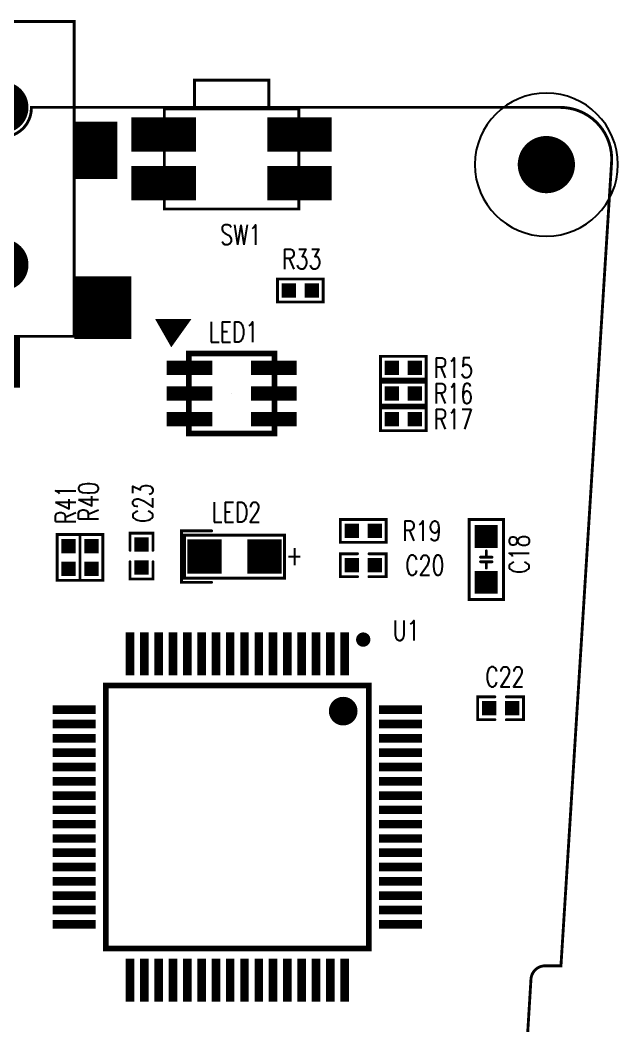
# Model space of a CAD drawing. Extents: x -5.3 to 40.5, y -0.1 to 73.1.
# Drawn here: x 19.61 to 40.5, y 37.9 to 73.05 of the extents above; entities that cross this region are included whole.
import ezdxf
from ezdxf.enums import TextEntityAlignment as Align

# ---------------------------------------------------------------- set-up
doc = ezdxf.new("R2010")
doc.units = 0
doc.header["$MEASUREMENT"] = 0
doc.linetypes.add('KEEPOUT_10000000$0', pattern=[2, 1, 1])
doc.layers.get('0').update_dxf_attribs({"linetype": 'CONTINUOUS'})
for name, color, linetype in [('BOARD_OUTLINE_00', 254, 'CONTINUOUS'), ('DRIL_NPLTE_THRU_01', 96, 'CONTINUOUS'), ('DRIL_NPLTE_THRU_02', 2, 'CONTINUOUS'), ('DRIL_PLTE_THRU_01', 96, 'CONTINUOUS'), ('DRIL_PLTE_THRU_02', 2, 'CONTINUOUS'), ('DRIL_SYMBOL', 254, 'CONTINUOUS'), ('KEEPOUT_00', 4, 'CONTINUOUS'), ('PADS_BOT', 34, 'CONTINUOUS'), ('PADS_INNER', 3, 'CONTINUOUS'), ('PADS_TOP', 3, 'CONTINUOUS'), ('PADS_XR_121', 5, 'CONTINUOUS'), ('PADS_XR_123', 4, 'CONTINUOUS'), ('PART_NAME_01', 254, 'CONTINUOUS'), ('PART_TOP_2DLINE_00', 254, 'CONTINUOUS'), ('PART_TOP_2DLINE_01', 254, 'CONTINUOUS'), ('PART_TOP_TEXT_126', 254, 'CONTINUOUS'), ('TAG_00', 254, 'CONTINUOUS'), ('TAG_01', 254, 'CONTINUOUS')]:
    doc.layers.add(name, color=color, linetype=linetype)
doc.styles.add('W0$1', font='simplex', dxfattribs={"width": 0.75})

# ---------------------------------------------------------------- blocks, each defined once
blk = doc.blocks.new('BOARD_1')
at = {"layer": 'BOARD_OUTLINE_00', "const_width": 0.1}
blk.add_lwpolyline([(36.912, 29.53), (37.462, 38.53, -0.396433), (37.961, 39), (38.51, 39), (40.28, 67.087, 0.432739), (38.483, 69), (20, 69), (20, 68.94, -0.969914), (18, 68.94)], format="xyb", dxfattribs=at)
blk = doc.blocks.new('SMOOTH_0$1')
at = {"const_width": 0.05}
blk.add_lwpolyline([(-0.025, 0, 1), (0.025, 0, 1)], format="xyb", close=True, dxfattribs=at)
blk = doc.blocks.new('PART_BODY_TOP_10')
at = {"layer": 'PART_TOP_2DLINE_01', "const_width": 0.1}
for points in [[(-0.2, 0.4), (-0.8, 0.4), (-0.8, -0.4), (-0.2, -0.4)], [(0.2, 0.4), (0.8, 0.4), (0.8, -0.4), (0.2, -0.4)]]:
    blk.add_lwpolyline(points, dxfattribs=at)
at = {"layer": 'PART_TOP_2DLINE_01'}
for p in [(-0.8, 0.4), (-0.2, 0.4), (0.2, 0.4), (0.8, 0.4), (-0.8, -0.4), (-0.2, -0.4), (0.2, -0.4), (0.8, -0.4)]:
    blk.add_blockref('SMOOTH_0$1', p, dxfattribs=at)
blk = doc.blocks.new('DRIL_HOLE_0')
blk.add_lwpolyline([(0, 0, 1), (0, 0, 1)], format="xyb", close=True)
blk = doc.blocks.new('PAD_0')
blk.add_lwpolyline([(0, 0, 1), (0, 0, 1)], format="xyb", close=True)
blk = doc.blocks.new('PAD_1')
at = {"const_width": 0.5}
blk.add_lwpolyline([(-0.25, 0), (0.25, 0)], dxfattribs=at)
blk = doc.blocks.new('STK_TOP_5')
at = {"layer": 'DRIL_NPLTE_THRU_01'}
blk.add_blockref('DRIL_HOLE_0', (0, 0), dxfattribs=at)
at = {"layer": 'DRIL_NPLTE_THRU_02'}
blk.add_blockref('DRIL_HOLE_0', (0, 0), dxfattribs=at)
at = {"layer": 'PADS_BOT'}
blk.add_blockref('PAD_0', (0, 0), dxfattribs=at)
at = {"layer": 'PADS_INNER'}
blk.add_blockref('PAD_0', (0, 0), dxfattribs=at)
at = {"layer": 'PADS_TOP'}
blk.add_blockref('PAD_1', (0, 0), dxfattribs=at)
blk = doc.blocks.new('SYM_TOP_4')
for name, p in [('PART_BODY_TOP_10', (0, 0)), ('STK_TOP_5', (-0.4, 0)), ('STK_TOP_5', (0.4, 0))]:
    blk.add_blockref(name, p)
blk = doc.blocks.new('PART_TOP_4')
blk.add_blockref('SYM_TOP_4', (0, 0))
at = {"layer": 'PART_NAME_01', "style": 'W0$1', "width": 0.75}
blk.add_text('C20', height=0.7, rotation=180, dxfattribs=at).set_placement((-2.15, 0), align=Align.MIDDLE_CENTER)
blk = doc.blocks.new('PART_TOP_6')
blk.add_blockref('SYM_TOP_4', (0, 0))
at = {"layer": 'PART_NAME_01', "style": 'W0$1', "width": 0.75}
blk.add_text('C22', height=0.7, dxfattribs=at).set_placement((0.15, 1.1), align=Align.MIDDLE_CENTER)
blk = doc.blocks.new('PART_TOP_7')
blk.add_blockref('SYM_TOP_4', (0, 0))
at = {"layer": 'PART_NAME_01', "style": 'W0$1', "width": 0.75}
blk.add_text('C23', height=0.7, dxfattribs=at).set_placement((1.85, -0.05), align=Align.MIDDLE_CENTER)
blk = doc.blocks.new('PART_BODY_TOP_11')
at = {"layer": 'PART_TOP_2DLINE_00', "const_width": 0.1}
blk.add_lwpolyline([(-1.4, 0.6), (1.4, 0.6), (1.4, -0.6), (-1.4, -0.6)], close=True, dxfattribs=at)
for points in [[(-0.3, 0), (-0.08, 0)], [(-0.08, 0.2), (-0.08, -0.2)], [(0.08, 0.2), (0.08, -0.2)], [(0.08, 0), (0.3, 0)]]:
    blk.add_lwpolyline(points, dxfattribs=at)
at = {"layer": 'PART_TOP_2DLINE_00'}
for p in [(-1.4, 0.6), (1.4, 0.6), (-0.3, 0), (-0.08, 0.2), (-0.08, 0), (0.08, 0.2), (0.08, 0), (0.3, 0), (-0.08, -0.2), (0.08, -0.2), (-1.4, -0.6), (1.4, -0.6)]:
    blk.add_blockref('SMOOTH_0$1', p, dxfattribs=at)
blk = doc.blocks.new('PAD_2')
at = {"const_width": 0.8}
blk.add_lwpolyline([(-0.4, 0), (0.4, 0)], dxfattribs=at)
blk = doc.blocks.new('STK_TOP_6')
at = {"layer": 'DRIL_NPLTE_THRU_01'}
blk.add_blockref('DRIL_HOLE_0', (0, 0), dxfattribs=at)
at = {"layer": 'DRIL_NPLTE_THRU_02'}
blk.add_blockref('DRIL_HOLE_0', (0, 0), dxfattribs=at)
at = {"layer": 'PADS_BOT'}
blk.add_blockref('PAD_0', (0, 0), dxfattribs=at)
at = {"layer": 'PADS_INNER'}
blk.add_blockref('PAD_0', (0, 0), dxfattribs=at)
at = {"layer": 'PADS_TOP'}
blk.add_blockref('PAD_2', (0, 0), dxfattribs=at)
blk = doc.blocks.new('SYM_TOP_5')
for name, p in [('STK_TOP_6', (-0.8, 0)), ('PART_BODY_TOP_11', (0, 0)), ('STK_TOP_6', (0.8, 0))]:
    blk.add_blockref(name, p)
blk = doc.blocks.new('PART_TOP_17')
blk.add_blockref('SYM_TOP_5', (0, 0))
at = {"layer": 'PART_NAME_01', "style": 'W0$1', "width": 0.75}
blk.add_text('C18', height=0.7, dxfattribs=at).set_placement((-0.5, -1.5))
blk = doc.blocks.new('PART_BODY_TOP_14')
at = {"layer": 'PART_TOP_2DLINE_01', "const_width": 0.1}
blk.add_lwpolyline([(-0.8, 0.4), (0.8, 0.4), (0.8, -0.4), (-0.8, -0.4)], close=True, dxfattribs=at)
at = {"layer": 'PART_TOP_2DLINE_01'}
for p in [(-0.8, 0.4), (0.8, 0.4), (-0.8, -0.4), (0.8, -0.4)]:
    blk.add_blockref('SMOOTH_0$1', p, dxfattribs=at)
blk = doc.blocks.new('STK_TOP_9')
at = {"layer": 'DRIL_NPLTE_THRU_01'}
blk.add_blockref('DRIL_HOLE_0', (0, 0), dxfattribs=at)
at = {"layer": 'DRIL_NPLTE_THRU_02'}
blk.add_blockref('DRIL_HOLE_0', (0, 0), dxfattribs=at)
at = {"layer": 'PADS_BOT'}
blk.add_blockref('PAD_0', (0, 0), dxfattribs=at)
at = {"layer": 'PADS_INNER'}
blk.add_blockref('PAD_0', (0, 0), dxfattribs=at)
at = {"layer": 'PADS_TOP'}
blk.add_blockref('PAD_1', (0, 0), dxfattribs=at)
at = {"layer": 'PADS_XR_123'}
blk.add_blockref('PAD_1', (0, 0), dxfattribs=at)
blk = doc.blocks.new('SYM_TOP_8')
for name, p in [('PART_BODY_TOP_14', (0, 0)), ('STK_TOP_9', (-0.4, 0)), ('STK_TOP_9', (0.4, 0))]:
    blk.add_blockref(name, p)
blk = doc.blocks.new('PART_TOP_25')
blk.add_blockref('SYM_TOP_8', (0, 0))
at = {"layer": 'PART_NAME_01', "style": 'W0$1', "width": 0.75}
blk.add_text('R19', height=0.7, dxfattribs=at).set_placement((2.05, 0), align=Align.MIDDLE_CENTER)
blk = doc.blocks.new('SMOOTH_0$2')
at = {"const_width": 0.1}
blk.add_lwpolyline([(-0.05, 0, 1), (0.05, 0, 1)], format="xyb", close=True, dxfattribs=at)
blk = doc.blocks.new('PART_BODY_TOP_15')
at = {"layer": 'PART_TOP_2DLINE_00'}
for points, const_width in [([(-6.325, 4.4, 1), (-6.075, 4.4, 1)], 0.25), ([(-3.95, 3.7, 1), (-3.45, 3.7, 1)], 0.5)]:
    blk.add_lwpolyline(points, format="xyb", close=True, dxfattribs=dict(at, const_width=const_width))
at = {"layer": 'PART_TOP_2DLINE_00', "const_width": 0.2}
blk.add_lwpolyline([(-4.6, -4.6), (-4.6, 4.6), (4.6, 4.6), (4.6, -4.6)], close=True, dxfattribs=at)
at = {"layer": 'PART_TOP_2DLINE_00'}
for p in [(-4.6, 4.6), (4.6, 4.6), (-4.6, -4.6), (4.6, -4.6)]:
    blk.add_blockref('SMOOTH_0$2', p, dxfattribs=at)
blk = doc.blocks.new('PAD_4')
at = {"const_width": 0.3}
blk.add_lwpolyline([(-0.75, 0), (0.75, 0)], dxfattribs=at)
blk = doc.blocks.new('STK_TOP_10')
at = {"layer": 'DRIL_NPLTE_THRU_01'}
blk.add_blockref('DRIL_HOLE_0', (0, 0), dxfattribs=at)
at = {"layer": 'DRIL_NPLTE_THRU_02'}
blk.add_blockref('DRIL_HOLE_0', (0, 0), dxfattribs=at)
at = {"layer": 'PADS_BOT'}
blk.add_blockref('PAD_0', (0, 0), dxfattribs=at)
at = {"layer": 'PADS_INNER'}
blk.add_blockref('PAD_0', (0, 0), dxfattribs=at)
at = {"layer": 'PADS_TOP'}
blk.add_blockref('PAD_4', (0, 0), dxfattribs=at)
at = {"layer": 'PADS_XR_121'}
blk.add_blockref('PAD_4', (0, 0), dxfattribs=at)
at = {"layer": 'PADS_XR_123'}
blk.add_blockref('PAD_4', (0, 0), dxfattribs=at)
blk = doc.blocks.new('STK_TOP_11')
at = {"layer": 'DRIL_NPLTE_THRU_01'}
blk.add_blockref('DRIL_HOLE_0', (0, 0), dxfattribs=at)
at = {"layer": 'DRIL_NPLTE_THRU_02'}
blk.add_blockref('DRIL_HOLE_0', (0, 0), dxfattribs=at)
at = {"layer": 'PADS_BOT'}
blk.add_blockref('PAD_0', (0, 0), dxfattribs=at)
at = {"layer": 'PADS_INNER'}
blk.add_blockref('PAD_0', (0, 0), dxfattribs=at)
at = {"layer": 'PADS_TOP', "rotation": 90}
blk.add_blockref('PAD_4', (0, 0), dxfattribs=at)
at = {"layer": 'PADS_XR_121', "rotation": 90}
blk.add_blockref('PAD_4', (0, 0), dxfattribs=at)
at = {"layer": 'PADS_XR_123', "rotation": 90}
blk.add_blockref('PAD_4', (0, 0), dxfattribs=at)
blk = doc.blocks.new('SYM_TOP_9')
for name, p in [('STK_TOP_11', (-3.75, 5.7)), ('STK_TOP_11', (-3.25, 5.7)), ('STK_TOP_11', (-2.75, 5.7)), ('STK_TOP_11', (-2.25, 5.7)), ('STK_TOP_11', (-1.75, 5.7)), ('STK_TOP_11', (-1.25, 5.7)), ('STK_TOP_11', (-0.75, 5.7)), ('STK_TOP_11', (-0.25, 5.7)), ('STK_TOP_11', (0.25, 5.7)), ('STK_TOP_11', (0.75, 5.7)), ('STK_TOP_11', (1.25, 5.7)), ('STK_TOP_11', (1.75, 5.7)), ('STK_TOP_11', (2.25, 5.7)), ('STK_TOP_11', (2.75, 5.7)), ('STK_TOP_11', (3.25, 5.7)), ('STK_TOP_11', (3.75, 5.7)), ('PART_BODY_TOP_15', (0, 0)), ('STK_TOP_10', (-5.7, 3.75)), ('STK_TOP_10', (5.7, 3.75)), ('STK_TOP_10', (-5.7, 3.25)), ('STK_TOP_10', (5.7, 3.25)), ('STK_TOP_10', (-5.7, 2.75)), ('STK_TOP_10', (5.7, 2.75)), ('STK_TOP_10', (-5.7, 2.25)), ('STK_TOP_10', (5.7, 2.25)), ('STK_TOP_10', (-5.7, 1.75)), ('STK_TOP_10', (5.7, 1.75)), ('STK_TOP_10', (-5.7, 1.25)), ('STK_TOP_10', (5.7, 1.25)), ('STK_TOP_10', (-5.7, 0.75)), ('STK_TOP_10', (5.7, 0.75)), ('STK_TOP_10', (-5.7, 0.25)), ('STK_TOP_10', (5.7, 0.25)), ('STK_TOP_10', (-5.7, -0.25)), ('STK_TOP_10', (5.7, -0.25)), ('STK_TOP_10', (-5.7, -0.75)), ('STK_TOP_10', (5.7, -0.75)), ('STK_TOP_10', (-5.7, -1.25)), ('STK_TOP_10', (5.7, -1.25)), ('STK_TOP_10', (-5.7, -1.75)), ('STK_TOP_10', (5.7, -1.75)), ('STK_TOP_10', (-5.7, -2.25)), ('STK_TOP_10', (5.7, -2.25)), ('STK_TOP_10', (-5.7, -2.75)), ('STK_TOP_10', (5.7, -2.75)), ('STK_TOP_10', (-5.7, -3.25)), ('STK_TOP_10', (5.7, -3.25)), ('STK_TOP_10', (-5.7, -3.75)), ('STK_TOP_10', (5.7, -3.75)), ('STK_TOP_11', (-3.75, -5.7)), ('STK_TOP_11', (-3.25, -5.7)), ('STK_TOP_11', (-2.75, -5.7)), ('STK_TOP_11', (-2.25, -5.7)), ('STK_TOP_11', (-1.75, -5.7)), ('STK_TOP_11', (-1.25, -5.7)), ('STK_TOP_11', (-0.75, -5.7)), ('STK_TOP_11', (-0.25, -5.7)), ('STK_TOP_11', (0.25, -5.7)), ('STK_TOP_11', (0.75, -5.7)), ('STK_TOP_11', (1.25, -5.7)), ('STK_TOP_11', (1.75, -5.7)), ('STK_TOP_11', (2.25, -5.7)), ('STK_TOP_11', (2.75, -5.7)), ('STK_TOP_11', (3.25, -5.7)), ('STK_TOP_11', (3.75, -5.7))]:
    blk.add_blockref(name, p)
blk = doc.blocks.new('PART_TOP_38')
blk.add_blockref('SYM_TOP_9', (0, 0))
at = {"layer": 'PART_NAME_01', "style": 'W0$1', "width": 0.75}
blk.add_text('U1', height=0.7, rotation=90, dxfattribs=at).set_placement((-6.52, 5.9), align=Align.MIDDLE_CENTER)
blk = doc.blocks.new('PART_BODY_TOP_16')
at = {"layer": 'PART_TOP_2DLINE_01', "const_width": 0.1}
blk.add_lwpolyline([(-0.8, 0.9), (-1.85, 0.9), (-1.85, -0.9), (-0.8, -0.9)], dxfattribs=at)
blk.add_lwpolyline([(-1.75, 0.75), (1.75, 0.75), (1.75, -0.75), (-1.75, -0.75)], close=True, dxfattribs=at)
at = {"layer": 'PART_TOP_2DLINE_01'}
for p in [(-1.85, 0.9), (-1.75, 0.75), (-0.8, 0.9), (1.75, 0.75), (-1.75, -0.75), (1.75, -0.75), (-1.85, -0.9), (-0.8, -0.9)]:
    blk.add_blockref('SMOOTH_0$1', p, dxfattribs=at)
at = {"layer": 'PART_TOP_TEXT_126', "style": 'W0$1', "width": 0.75}
blk.add_text('+', height=0.7, dxfattribs=at).set_placement((1.8, -0.3))
blk = doc.blocks.new('PAD_5')
at = {"const_width": 1.2}
blk.add_lwpolyline([(-0.6, 0), (0.6, 0)], dxfattribs=at)
blk = doc.blocks.new('STK_TOP_12')
at = {"layer": 'DRIL_NPLTE_THRU_01'}
blk.add_blockref('DRIL_HOLE_0', (0, 0), dxfattribs=at)
at = {"layer": 'DRIL_NPLTE_THRU_02'}
blk.add_blockref('DRIL_HOLE_0', (0, 0), dxfattribs=at)
at = {"layer": 'PADS_BOT'}
blk.add_blockref('PAD_0', (0, 0), dxfattribs=at)
at = {"layer": 'PADS_INNER'}
blk.add_blockref('PAD_0', (0, 0), dxfattribs=at)
at = {"layer": 'PADS_TOP'}
blk.add_blockref('PAD_5', (0, 0), dxfattribs=at)
at = {"layer": 'PADS_XR_123'}
blk.add_blockref('PAD_5', (0, 0), dxfattribs=at)
blk = doc.blocks.new('SYM_TOP_10')
for name, p in [('PART_BODY_TOP_16', (0, 0)), ('STK_TOP_12', (-1.05, 0)), ('STK_TOP_12', (1.05, 0))]:
    blk.add_blockref(name, p)
blk = doc.blocks.new('PART_TOP_39')
blk.add_blockref('SYM_TOP_10', (0, 0))
at = {"layer": 'PART_NAME_01', "style": 'W0$1', "width": 0.75}
blk.add_text('LED2', height=0.7, dxfattribs=at).set_placement((-0.8, 1.2))
blk = doc.blocks.new('SMOOTH_0$4')
at = {"const_width": 0.2}
blk.add_lwpolyline([(-0.1, 0, 1), (0.1, 0, 1)], format="xyb", close=True, dxfattribs=at)
blk = doc.blocks.new('PART_BODY_TOP_21')
at = {"layer": 'PART_TOP_2DLINE_00'}
for points, const_width in [([(-2.5, 2.5), (-1.6, 2.5), (-2.1, 1.8)], 0.2), ([(-2.225, 2.35), (-1.9, 2.35), (-2.075, 2.125)], 0.4), ([(-1.5, 1.4), (1.5, 1.4), (1.5, -1.4), (-1.5, -1.4)], 0.2)]:
    blk.add_lwpolyline(points, close=True, dxfattribs=dict(at, const_width=const_width))
at = {"layer": 'TAG_00'}
blk.add_lwpolyline([(0, 0), (0, 0)], dxfattribs=at)
blk.add_lwpolyline([(0, 0), (0, 0)], dxfattribs=at)
at = {"layer": 'TAG_01'}
blk.add_lwpolyline([(0, 0), (0, 0)], dxfattribs=at)
blk.add_lwpolyline([(0, 0), (0, 0)], dxfattribs=at)
at = {"layer": 'PART_TOP_2DLINE_00'}
for name, p in [('SMOOTH_0$2', (-2.5, 2.5)), ('SMOOTH_0$4', (-2.225, 2.35)), ('SMOOTH_0$4', (-1.9, 2.35)), ('SMOOTH_0$2', (-1.6, 2.5)), ('SMOOTH_0$4', (-2.075, 2.125)), ('SMOOTH_0$2', (-2.1, 1.8)), ('SMOOTH_0$2', (-1.5, 1.4)), ('SMOOTH_0$2', (1.5, 1.4)), ('SMOOTH_0$2', (-1.5, -1.4)), ('SMOOTH_0$2', (1.5, -1.4))]:
    blk.add_blockref(name, p, dxfattribs=at)
blk = doc.blocks.new('PAD_10')
at = {"const_width": 0.5}
blk.add_lwpolyline([(-0.8, 0), (0.8, 0)], dxfattribs=at)
blk = doc.blocks.new('STK_TOP_17')
at = {"layer": 'DRIL_NPLTE_THRU_01'}
blk.add_blockref('DRIL_HOLE_0', (0, 0), dxfattribs=at)
at = {"layer": 'DRIL_NPLTE_THRU_02'}
blk.add_blockref('DRIL_HOLE_0', (0, 0), dxfattribs=at)
at = {"layer": 'PADS_BOT'}
blk.add_blockref('PAD_0', (0, 0), dxfattribs=at)
at = {"layer": 'PADS_INNER'}
blk.add_blockref('PAD_0', (0, 0), dxfattribs=at)
at = {"layer": 'PADS_TOP'}
blk.add_blockref('PAD_10', (0, 0), dxfattribs=at)
at = {"layer": 'PADS_XR_121'}
blk.add_blockref('PAD_10', (0, 0), dxfattribs=at)
at = {"layer": 'PADS_XR_123'}
blk.add_blockref('PAD_10', (0, 0), dxfattribs=at)
blk = doc.blocks.new('SYM_TOP_15')
for name, p in [('PART_BODY_TOP_21', (0, 0)), ('STK_TOP_17', (-1.475, 0.9)), ('STK_TOP_17', (1.475, 0.9)), ('STK_TOP_17', (-1.475, 0)), ('STK_TOP_17', (1.475, 0)), ('STK_TOP_17', (-1.475, -0.9)), ('STK_TOP_17', (1.475, -0.9))]:
    blk.add_blockref(name, p)
blk = doc.blocks.new('PART_TOP_43')
blk.add_blockref('SYM_TOP_15', (0, 0))
at = {"layer": 'PART_NAME_01', "style": 'W0$1', "width": 0.75}
blk.add_text('LED1', height=0.7, dxfattribs=at).set_placement((-0.8, 1.8))
blk = doc.blocks.new('PART_TOP_44')
blk.add_blockref('SYM_TOP_8', (0, 0))
at = {"layer": 'PART_NAME_01', "style": 'W0$1', "width": 0.75}
blk.add_text('R15', height=0.7, rotation=180, dxfattribs=at).set_placement((-1.75, 0), align=Align.MIDDLE_CENTER)
blk = doc.blocks.new('PART_TOP_45')
blk.add_blockref('SYM_TOP_8', (0, 0))
at = {"layer": 'PART_NAME_01', "style": 'W0$1', "width": 0.75}
blk.add_text('R16', height=0.7, rotation=180, dxfattribs=at).set_placement((-1.75, 0), align=Align.MIDDLE_CENTER)
blk = doc.blocks.new('PART_TOP_46')
blk.add_blockref('SYM_TOP_8', (0, 0))
at = {"layer": 'PART_NAME_01', "style": 'W0$1', "width": 0.75}
blk.add_text('R17', height=0.7, rotation=180, dxfattribs=at).set_placement((-1.75, 0), align=Align.MIDDLE_CENTER)
blk = doc.blocks.new('PART_TOP_53')
blk.add_blockref('SYM_TOP_8', (0, 0))
at = {"layer": 'PART_NAME_01', "style": 'W0$1', "width": 0.75}
blk.add_text('R40', height=0.7, dxfattribs=at).set_placement((1.95, 0.1), align=Align.MIDDLE_CENTER)
blk = doc.blocks.new('PART_TOP_54')
blk.add_blockref('SYM_TOP_8', (0, 0))
at = {"layer": 'PART_NAME_01', "style": 'W0$1', "width": 0.75}
blk.add_text('R41', height=0.7, dxfattribs=at).set_placement((1.85, 0.1), align=Align.MIDDLE_CENTER)
blk = doc.blocks.new('PART_BODY_TOP_25')
at = {"layer": 'PART_TOP_2DLINE_00', "const_width": 0.1}
for points in [[(-1.3, 2.75), (1.3, 2.75), (1.3, 1.75), (-1.3, 1.75)], [(-2.35, -1.75), (2.35, -1.75), (2.35, 1.75), (-2.35, 1.75)]]:
    blk.add_lwpolyline(points, close=True, dxfattribs=at)
at = {"layer": 'PART_TOP_2DLINE_00'}
for p in [(-1.3, 2.75), (1.3, 2.75), (-2.35, 1.75), (-1.3, 1.75), (1.3, 1.75), (2.35, 1.75), (-2.35, -1.75), (2.35, -1.75)]:
    blk.add_blockref('SMOOTH_0$1', p, dxfattribs=at)
blk = doc.blocks.new('PAD_17')
at = {"const_width": 1.2}
blk.add_lwpolyline([(-1.125, 0), (1.125, 0)], dxfattribs=at)
blk = doc.blocks.new('STK_TOP_22')
at = {"layer": 'DRIL_NPLTE_THRU_01'}
blk.add_blockref('DRIL_HOLE_0', (0, 0), dxfattribs=at)
at = {"layer": 'DRIL_NPLTE_THRU_02'}
blk.add_blockref('DRIL_HOLE_0', (0, 0), dxfattribs=at)
at = {"layer": 'PADS_BOT'}
blk.add_blockref('PAD_0', (0, 0), dxfattribs=at)
at = {"layer": 'PADS_INNER'}
blk.add_blockref('PAD_0', (0, 0), dxfattribs=at)
at = {"layer": 'PADS_TOP'}
blk.add_blockref('PAD_17', (0, 0), dxfattribs=at)
blk = doc.blocks.new('SYM_TOP_19')
for name, p in [('PART_BODY_TOP_25', (0, 0)), ('STK_TOP_22', (-2.375, 0.85)), ('STK_TOP_22', (2.375, 0.85)), ('STK_TOP_22', (-2.375, -0.85)), ('STK_TOP_22', (2.375, -0.85))]:
    blk.add_blockref(name, p)
blk = doc.blocks.new('PART_TOP_65')
blk.add_blockref('SYM_TOP_19', (0, 0))
at = {"layer": 'PART_NAME_01', "style": 'W0$1', "width": 0.75}
blk.add_text('SW1', height=0.7, dxfattribs=at).set_placement((-0.4, -3))
blk = doc.blocks.new('PART_BODY_TOP_30')
at = {"layer": 'KEEPOUT_00', "linetype": 'KEEPOUT_10000000$0'}
blk.add_lwpolyline([(-2.5, 0, 1), (2.5, 0, 1)], format="xyb", close=True, dxfattribs=at)
blk = doc.blocks.new('DRIL_SYMBOL_2')
at = {"layer": 'DRIL_SYMBOL', "const_width": 0.0508}
for points in [[(-0.254, 0), (0.254, 0)], [(0, -0.254), (0, 0.254)]]:
    blk.add_lwpolyline(points, dxfattribs=at)
blk = doc.blocks.new('DRIL_HOLE_2')
at = {"const_width": 1}
blk.add_lwpolyline([(-0.5, 0, 1), (0.5, 0, 1)], format="xyb", close=True, dxfattribs=at)
blk.add_blockref('DRIL_SYMBOL_2', (0, 0))
blk = doc.blocks.new('PAD_21')
at = {"const_width": 1}
blk.add_lwpolyline([(0, -0.5, 1), (0, 0.5, 1)], format="xyb", close=True, dxfattribs=at)
blk = doc.blocks.new('STK_TOP_27')
at = {"layer": 'DRIL_NPLTE_THRU_01'}
blk.add_blockref('DRIL_HOLE_2', (0, 0), dxfattribs=at)
at = {"layer": 'DRIL_NPLTE_THRU_02'}
blk.add_blockref('DRIL_HOLE_2', (0, 0), dxfattribs=at)
at = {"layer": 'PADS_BOT'}
blk.add_blockref('PAD_21', (0, 0), dxfattribs=at)
at = {"layer": 'PADS_INNER'}
blk.add_blockref('PAD_21', (0, 0), dxfattribs=at)
at = {"layer": 'PADS_TOP'}
blk.add_blockref('PAD_21', (0, 0), dxfattribs=at)
blk = doc.blocks.new('SYM_TOP_24')
for name in ['PART_BODY_TOP_30', 'STK_TOP_27']:
    blk.add_blockref(name, (0, 0))
blk = doc.blocks.new('PART_TOP_75')
blk.add_blockref('SYM_TOP_24', (0, 0))
blk = doc.blocks.new('PART_BODY_TOP_31')
at = {"layer": 'PART_TOP_2DLINE_00', "const_width": 0.1}
blk.add_lwpolyline([(0, 0), (11, 0), (11, 5), (0, 5)], close=True, dxfattribs=at)
at = {"layer": 'PART_TOP_2DLINE_00'}
for p in [(0, 5), (11, 5), (0, 0), (11, 0)]:
    blk.add_blockref('SMOOTH_0$1', p, dxfattribs=at)
blk = doc.blocks.new('PAD_22')
at = {"const_width": 1.5}
blk.add_lwpolyline([(-1, 0), (1, 0)], dxfattribs=at)
blk = doc.blocks.new('STK_TOP_29')
at = {"layer": 'DRIL_PLTE_THRU_01'}
blk.add_blockref('DRIL_HOLE_0', (0, 0), dxfattribs=at)
at = {"layer": 'DRIL_PLTE_THRU_02'}
blk.add_blockref('DRIL_HOLE_0', (0, 0), dxfattribs=at)
at = {"layer": 'PADS_BOT'}
blk.add_blockref('PAD_0', (0, 0), dxfattribs=at)
at = {"layer": 'PADS_INNER'}
blk.add_blockref('PAD_0', (0, 0), dxfattribs=at)
at = {"layer": 'PADS_TOP'}
blk.add_blockref('PAD_22', (0, 0), dxfattribs=at)
blk = doc.blocks.new('PAD_23')
at = {"const_width": 2}
blk.add_lwpolyline([(-1.1, 0), (1.1, 0)], dxfattribs=at)
blk = doc.blocks.new('STK_TOP_30')
at = {"layer": 'DRIL_PLTE_THRU_01'}
blk.add_blockref('DRIL_HOLE_0', (0, 0), dxfattribs=at)
at = {"layer": 'DRIL_PLTE_THRU_02'}
blk.add_blockref('DRIL_HOLE_0', (0, 0), dxfattribs=at)
at = {"layer": 'PADS_BOT'}
blk.add_blockref('PAD_0', (0, 0), dxfattribs=at)
at = {"layer": 'PADS_INNER'}
blk.add_blockref('PAD_0', (0, 0), dxfattribs=at)
at = {"layer": 'PADS_TOP'}
blk.add_blockref('PAD_23', (0, 0), dxfattribs=at)
blk = doc.blocks.new('PAD_24')
at = {"const_width": 1.2}
blk.add_lwpolyline([(-0.9, 0), (0.9, 0)], dxfattribs=at)
blk = doc.blocks.new('STK_TOP_31')
at = {"layer": 'DRIL_PLTE_THRU_01'}
blk.add_blockref('DRIL_HOLE_0', (0, 0), dxfattribs=at)
at = {"layer": 'DRIL_PLTE_THRU_02'}
blk.add_blockref('DRIL_HOLE_0', (0, 0), dxfattribs=at)
at = {"layer": 'PADS_BOT'}
blk.add_blockref('PAD_0', (0, 0), dxfattribs=at)
at = {"layer": 'PADS_INNER'}
blk.add_blockref('PAD_0', (0, 0), dxfattribs=at)
at = {"layer": 'PADS_TOP'}
blk.add_blockref('PAD_24', (0, 0), dxfattribs=at)
blk = doc.blocks.new('DRIL_SYMBOL_1$8')
at = {"layer": 'DRIL_SYMBOL', "const_width": 0.0508}
for points in [[(-0.254, 0), (0.254, 0)], [(0, -0.254), (0, 0.254)]]:
    blk.add_lwpolyline(points, dxfattribs=at)
blk = doc.blocks.new('DRIL_HOLE_1$8')
at = {"const_width": 0.9}
blk.add_lwpolyline([(-0.45, 0, 1), (0.45, 0, 1)], format="xyb", close=True, dxfattribs=at)
blk.add_blockref('DRIL_SYMBOL_1$8', (0, 0))
blk = doc.blocks.new('PAD_25')
at = {"const_width": 0.9}
blk.add_lwpolyline([(0, -0.45, 1), (0, 0.45, 1)], format="xyb", close=True, dxfattribs=at)
blk = doc.blocks.new('STK_TOP_28')
at = {"layer": 'DRIL_NPLTE_THRU_01'}
blk.add_blockref('DRIL_HOLE_1$8', (0, 0), dxfattribs=at)
at = {"layer": 'DRIL_NPLTE_THRU_02'}
blk.add_blockref('DRIL_HOLE_1$8', (0, 0), dxfattribs=at)
at = {"layer": 'PADS_BOT'}
blk.add_blockref('PAD_25', (0, 0), dxfattribs=at)
at = {"layer": 'PADS_INNER'}
blk.add_blockref('PAD_25', (0, 0), dxfattribs=at)
at = {"layer": 'PADS_TOP'}
blk.add_blockref('PAD_25', (0, 0), dxfattribs=at)
blk = doc.blocks.new('SYM_TOP_25')
for name, p in [('STK_TOP_30', (10, 6)), ('STK_TOP_29', (4.5, 5.75)), ('PART_BODY_TOP_31', (0, 0)), ('STK_TOP_28', (3, 2.5)), ('STK_TOP_28', (8.5, 2.5)), ('STK_TOP_31', (11.9, 2.5)), ('STK_TOP_29', (4.5, -0.75)), ('STK_TOP_30', (9, -1))]:
    blk.add_blockref(name, p)
blk = doc.blocks.new('PART_TOP_76')
blk.add_blockref('SYM_TOP_25', (0, 0))
at = {"layer": 'PART_NAME_01', "style": 'W0$1', "width": 0.75}
blk.add_text('J1', height=0.7, rotation=90, dxfattribs=at).set_placement((9.6, -3.4))
blk = doc.blocks.new('PART_TOP_79')
blk.add_blockref('SYM_TOP_8', (0, 0))
at = {"layer": 'PART_NAME_01', "style": 'W0$1', "width": 0.75}
blk.add_text('R33', height=0.7, dxfattribs=at).set_placement((0.05, 1.1), align=Align.MIDDLE_CENTER)

msp = doc.modelspace()

# ---------------------------------------------------------------- block references
for name, p, rotation in [('PART_TOP_76', (16.5, 73), 270), ('PART_TOP_44', (33, 60.9), 180), ('PART_TOP_45', (33, 60), 180), ('PART_TOP_46', (33, 59.1), 180), ('PART_TOP_54', (21.3, 54.27), 90), ('PART_TOP_53', (22.1, 54.27), 90), ('PART_TOP_7', (23.85, 54.32), 90), ('PART_TOP_17', (35.9, 54.2), 90), ('PART_TOP_4', (31.6, 54), 180), ('PART_TOP_38', (27.2, 45.2), 270)]:
    msp.add_blockref(name, p, dxfattribs=dict(rotation=rotation))
for name, p in [('PART_TOP_65', (27, 68.2)), ('PART_TOP_75', (38, 68)), ('BOARD_1', (0, 1)), ('PART_TOP_79', (29.4, 63.6)), ('PART_TOP_43', (27, 60)), ('PART_TOP_39', (27.1, 54.3)), ('PART_TOP_25', (31.6, 55.2)), ('PART_TOP_6', (36.4, 49))]:
    msp.add_blockref(name, p)

doc.saveas('drawing.dxf')
